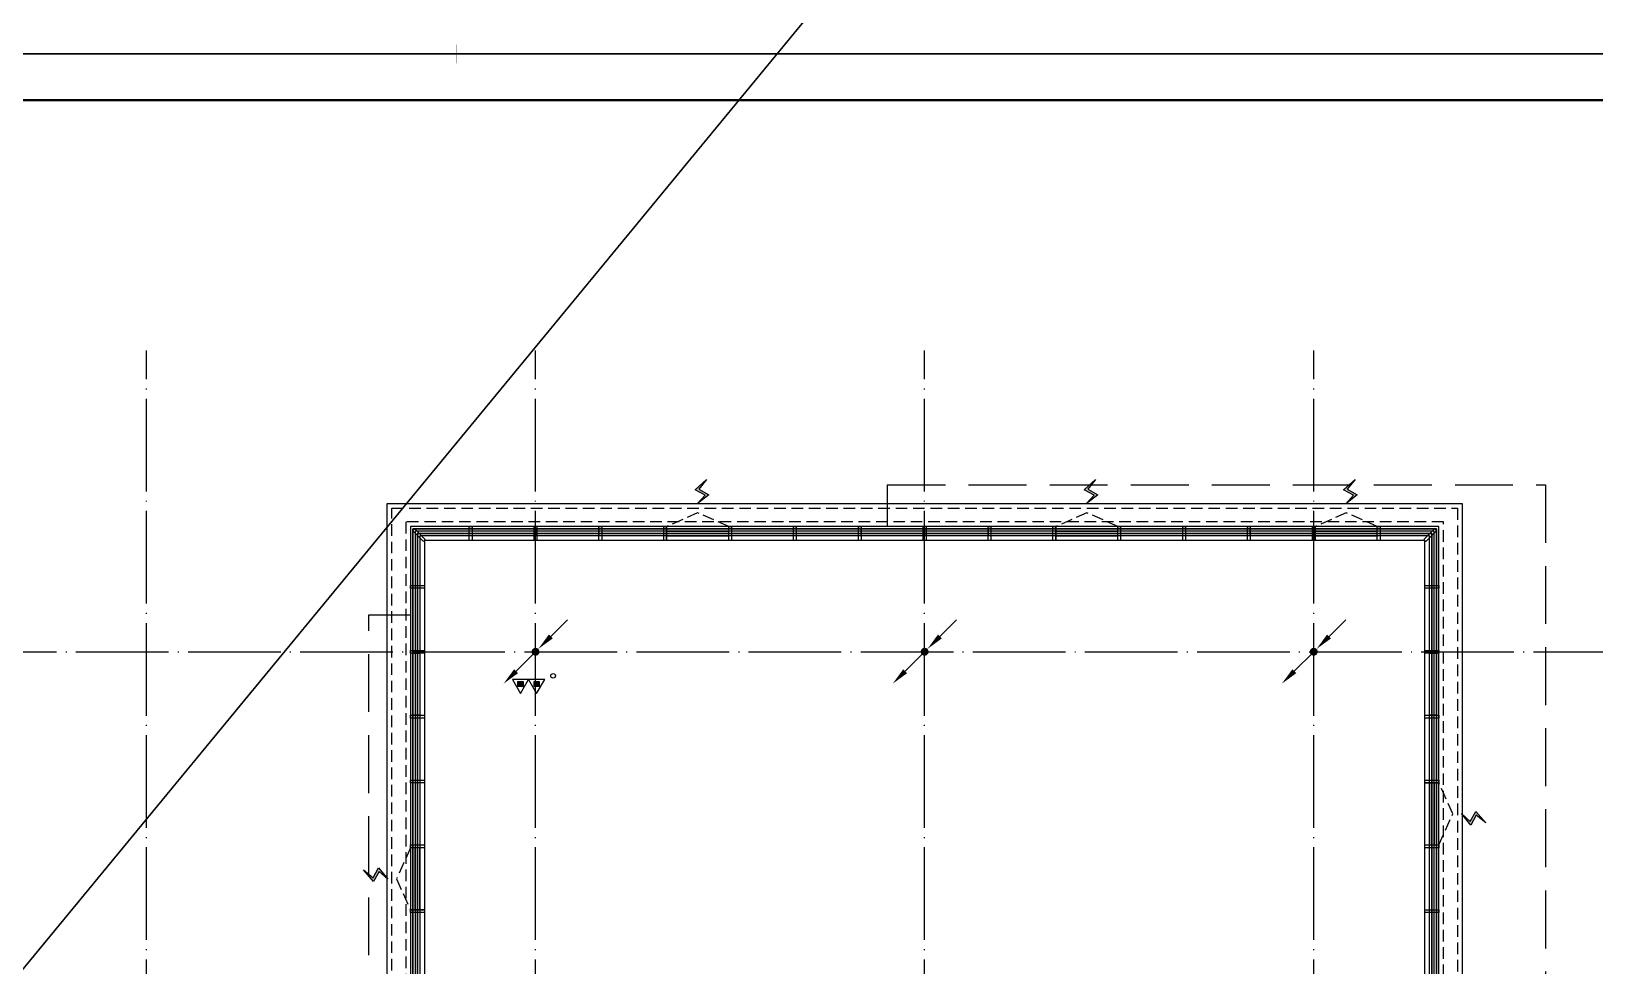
# Model space of a CAD drawing. Extents: x -292644 to 830497, y -12918 to 491457.
# Drawn here: x 14315 to 48065, y 26825 to 46989 of the extents above; entities that cross this region are included whole.
import ezdxf
from ezdxf.xclip import XClip

# ---------------------------------------------------------------- set-up
doc = ezdxf.new("R2010")
doc.units = 0
doc.header["$LTSCALE"] = 1000
doc.header["$MEASUREMENT"] = 0
for name, pattern in [('10#楼幕墙$0$DASH', [0.35, 0.25, -0.1]), ('104-10 轴网$0$DOTE', [2.4200000000000004, 2, -0.2, 0.02, -0.2]), ('CENTER2', [1.125, 0.75, -0.125, 0.125, -0.125]), ('X-104 8#10#平面_t3$0$109-34 轴网$0$L1$0$$AUDIT_BAD_LTYPE1', [0]), ('X-104 8#10#平面_t3$0$CACHE', [0.375, 0.25, -0.125]), ('X-104 8#10#平面_t3$0$DASH', [0.35, 0.25, -0.1])]:
    doc.linetypes.add(name, pattern=pattern)
doc.layers.get('0').update_dxf_attribs({"linetype": 'CONTINUOUS'})
doc.layers.get('Defpoints').update_dxf_attribs({"linetype": 'CONTINUOUS'})
doc.layers.add('10#楼幕墙$0$04-不打印_辅助线', color=165, linetype='CONTINUOUS', plot=False)
for name, color, linetype in [('10#楼幕墙$0$04-电动窗', 1, 'CONTINUOUS'), ('10#楼幕墙$0$A-C_玻璃幕墙', 140, 'CONTINUOUS'), ('10#楼幕墙$0$A-C_窗b', 191, 'CONTINUOUS'), ('104-10 轴网$0$A_AXIS-轴线', 36, '104-10 轴网$0$DOTE'), ('LWIRE', 4, 'CONTINUOUS'), ('WIRE-消防广播', 2, 'CENTER2'), ('X-104 8#10#平面_t3$0$A-O_分水线', 127, 'CONTINUOUS'), ('X-104 8#10#平面_t3$0$A-O_屋面', 201, 'CONTINUOUS'), ('X-104 8#10#平面_t3$0$A-O_散水', 134, 'CONTINUOUS'), ('X-104 8#10#平面_t3$0$A-TECH_结构', 21, 'CONTINUOUS'), ('X-104 8#10#平面_t3$0$水-消火栓', 41, 'CONTINUOUS')]:
    doc.layers.add(name, color=color, linetype=linetype)
doc.layers.add('X-104 8#10#平面_t3$0$000套内', color=226, linetype='CONTINUOUS', lineweight=30, plot=False)
doc.layers.get('X-104 8#10#平面_t3$0$A-O_分水线').off()
doc.styles.get("Standard").update_dxf_attribs({"font": 'gbenor.shx', "bigfont": 'gbcbig.shx'})

# ---------------------------------------------------------------- blocks, each defined once
blk = doc.blocks.new('图框-A1')
for points, const_width in [([(5.684341886080801e-13, 0), (841.0000000000002, 0), (841.0000000000002, 594), (5.684341886080801e-13, 594)], 0.05), ([(765.9999999999966, 584), (25.00000000000045, 584), (25.00000000000045, 10), (766.0000000000002, 10)], 0.5)]:
    blk.add_lwpolyline(points, close=True, dxfattribs=dict(const_width=const_width))
at = {"const_width": 0.05}
for points in [[(420.5000000000005, 594), (420.5000000000005, 592)], [(420.5000000000005, 0), (420.5000000000005, 2)]]:
    blk.add_lwpolyline(points, dxfattribs=at)
blk = doc.blocks.new('104-10 轴网')
at = {"layer": '104-10 轴网$0$A_AXIS-轴线', "linetype": '104-10 轴网$0$DOTE'}
for p, q in [((16799.99999999992, -6500.000000000015), (16800.00000000021, 40100.00000000004)), ((25199.99999999992, -6500.000000000015), (25200.00000000021, 40100.00000000004)), ((33599.99999999995, -6500.000000000015), (33600.00000000021, 40100.00000000004)), ((41999.99999999995, -6500.000000000015), (42000.00000000021, 40100.00000000004)), ((-6500.000000000022, 33599.99999999999), (48500.00000000018, 33600.00000000004))]:
    blk.add_line(p, q, dxfattribs=at)
at = {"layer": 'Defpoints'}
blk.add_lwpolyline([(-16049.99999999992, 45500.00000000001), (58050.00000000011, 45499.99999999999), (58050.00000000011, -11900.00000000001), (-16049.99999999998, -11899.99999999996)], close=True, dxfattribs=at)
blk = doc.blocks.new('X-104 8#10#平面_t3$0$rhyseuyi')
at = {"layer": 'X-104 8#10#平面_t3$0$A-TECH_结构', "linetype": 'X-104 8#10#平面_t3$0$109-34 轴网$0$L1$0$$AUDIT_BAD_LTYPE1'}
blk.add_lwpolyline([(22550.00000147264, 20800.18525530281), (22549.99999999172, 36250.00000000003), (44650.00000000591, 36250.00000000003), (44650.00000000267, 5750.000000011165), (33550.00000000042, 5749.999996079934), (33549.99999999956, 2800.00000587945), (27849.99999999903, 2800.000009821595), (27849.99999999989, -2650.000000044718), (-2650.000000000116, -2650.000000044733), (-2650.000000000233, 19449.99969723696), (17799.99999874334, 19450.12322490085), (17800.00000022122, 20799.81474476285)], close=True, dxfattribs=at)
blk = doc.blocks.new('10#楼幕墙$0$ii')
blk.add_lwpolyline([(-1339.999257087533, -5.379672802519053e-05), (0.0007429124671034515, -5.379672802519053e-05), (0.0007429124671034515, -150.000053796728), (-1339.999257087533, -150.000053796728)], close=True)
blk = doc.blocks.new('10#楼幕墙$0$$TCHSYS$WIN2D')
for p, q in [((-0.5, 0.5), (0.5, 0.5)), ((-0.5, 0.5), (-0.4999999999999999, -0.5)), ((0.5, 0.5), (0.4999999999999998, -0.5)), ((0.5, 0.1666666666666666), (-0.5, 0.1666666666666666)), ((0.5, -0.1666666666666667), (-0.5, -0.1666666666666667)), ((-0.4999999999999999, -0.5), (0.5, -0.5))]:
    blk.add_line(p, q)
blk = doc.blocks.new('10#楼幕墙$0$开启扇')
at = {"layer": '10#楼幕墙$0$04-电动窗'}
h = blk.add_hatch(color=1, dxfattribs=at)
h.dxf.hatch_style = 1
h.paths.add_polyline_path([(680.5562354524154, 539.9632903847669), (509.7987490945379, 728.6290481947071), (726.3024437201093, 845.9672921814199), (478.2154791858056, 1065.595502953947), (646.9190324007068, 855.8806169162563), (430.4153377751354, 738.5423729295435)])
at = {"linetype": '10#楼幕墙$0$DASH'}
blk.add_lwpolyline([(0, 49.99999999714782), (670, 349.9999999971478), (1340, 49.99999999714782)], dxfattribs=at)
at = {"layer": '10#楼幕墙$0$04-电动窗', "color": 1}
blk.add_lwpolyline([(680.5562354524154, 539.9632903847669), (509.7987490945379, 728.6290481947071), (726.3024437201093, 845.9672921814199), (478.2154791858056, 1065.595502953947), (646.9190324007068, 855.8806169162563), (430.4153377751354, 738.5423729295435), (680.5562354524154, 539.9632903847669)], close=True, dxfattribs=at)
at = {"xscale": -1340, "yscale": 300, "zscale": 1340, "rotation": 180}
blk.add_blockref('10#楼幕墙$0$$TCHSYS$WIN2D', (670, -100), dxfattribs=at)
blk = doc.blocks.new('10#楼幕墙')
at = {"layer": '10#楼幕墙$0$04-不打印_辅助线'}
for points in [[(-18549.99999999994, 46500.00000000001), (65550.00000000006, 46500.00000000001), (65550.00000000006, 105900), (-18549.99999999994, 105900)], [(-18549.99999999994, -12899.99999999999), (65550.00000000006, -12899.99999999999), (65550.00000000006, 46500.00000000001), (-18549.99999999994, 46500.00000000001)], [(22600.01556205962, 20799.99805111808), (17800.01556149623, 20799.9980511828), (17799.99999943667, 19400.00000006474), (-2599.999999999942, 19400.00000000001), (-2599.999999999942, -2599.999999999985), (27800.00000000006, -2599.999999999985), (27799.9999999994, 2800.000017646601), (33499.9999999994, 2800.000017646601), (33500.00000000006, 5800.000000000015), (44600.00000000006, 5800.000000000015), (44600.00000000006, 36200.00000000001), (22600.00000000006, 36200.00000000001)]]:
    blk.add_lwpolyline(points, close=True, dxfattribs=at)
at = {"layer": '10#楼幕墙$0$A-C_玻璃幕墙'}
for points in [[(31395.44511856277, 4100.000000000015), (33600.00000000006, 4100.000000000015), (33600.00000000006, 5700.000000000015), (44700.00000000006, 5700.000000000015), (44700.00000000006, 36300.00000000001), (22500.00000000006, 36300.00000000001), (22500.00000000006, 19500.00000000001), (22369.99999999959, 19500.00000000001)], [(32530.00000188575, 4150.000000000015), (33550.00000000006, 4150.000000000015), (33550.00000000006, 5750.000000000015), (44650.00000000006, 5750.000000000015), (44650.00000000006, 36250.00000000001), (22550.00000000006, 36250.00000000001), (22550.00000000006, 19450.00000000001), (22429.99999999959, 19450.00000000001)], [(32470.00000188575, 4400.000000000015), (33300.00000000006, 4400.000000000015), (33300.00000000006, 6000.000000000015), (44400.00000000006, 6000.000000000015), (44400.00000000006, 36000.00000000001), (22800.00000000006, 36000.00000000001), (22800.00000000006, 19200.00000000001), (22369.99999999959, 19200.00000000001)], [(32530.00000188575, 4300.000000000015), (33400.00000000006, 4300.000000000015), (33400.00000000006, 5900.000000000015), (44500.00000000006, 5900.000000000015), (44500.00000000006, 36100.00000000001), (22700.00000000006, 36100.00000000001), (22700.00000000006, 19300.00000000001), (22429.99999999959, 19300.00000000001)]]:
    blk.add_lwpolyline(points, dxfattribs=at)
for points in [[(22550.00000000006, 36207.57359312878), (22592.42640687129, 36249.99999999996), (22821.21320343565, 36021.2132034356), (22778.78679656447, 35978.78679656443)], [(23769.99999999983, 36299.99999999024), (23829.99999999983, 36299.99999999024), (23829.99999999983, 35999.99999999), (23769.99999999983, 35999.99999999)], [(25169.99999999983, 36299.99999999024), (25229.99999999983, 36299.99999999024), (25229.99999999983, 35999.99999999), (25169.99999999983, 35999.99999999)], [(26569.99999999983, 36299.99999999024), (26629.99999999983, 36299.99999999024), (26629.99999999983, 35999.99999999), (26569.99999999983, 35999.99999999)], [(27969.99999999983, 36299.99999999024), (28029.99999999983, 36299.99999999024), (28029.99999999983, 35999.99999999), (27969.99999999983, 35999.99999999)], [(29369.99999999983, 36299.99999999024), (29429.99999999983, 36299.99999999024), (29429.99999999983, 35999.99999999), (29369.99999999983, 35999.99999999)], [(30769.99999999983, 36299.99999999024), (30829.99999999983, 36299.99999999024), (30829.99999999983, 35999.99999999), (30769.99999999983, 35999.99999999)], [(32169.99999999983, 36299.99999999024), (32229.99999999983, 36299.99999999024), (32229.99999999983, 35999.99999999), (32169.99999999983, 35999.99999999)], [(33569.99999999983, 36299.99999999024), (33629.99999999983, 36299.99999999024), (33629.99999999983, 35999.99999999), (33569.99999999983, 35999.99999999)], [(34969.99999999983, 36299.99999999024), (35029.99999999983, 36299.99999999024), (35029.99999999983, 35999.99999999), (34969.99999999983, 35999.99999999)], [(36369.99999999983, 36299.99999999024), (36429.99999999983, 36299.99999999024), (36429.99999999983, 35999.99999999), (36369.99999999983, 35999.99999999)], [(37769.99999999983, 36299.99999999024), (37829.99999999983, 36299.99999999024), (37829.99999999983, 35999.99999999), (37769.99999999983, 35999.99999999)], [(39169.99999999983, 36299.99999999024), (39229.99999999983, 36299.99999999024), (39229.99999999983, 35999.99999999), (39169.99999999983, 35999.99999999)], [(40569.99999999983, 36299.99999999024), (40629.99999999983, 36299.99999999024), (40629.99999999983, 35999.99999999), (40569.99999999983, 35999.99999999)], [(41969.99999999983, 36299.99999999024), (42029.99999999983, 36299.99999999024), (42029.99999999983, 35999.99999999), (41969.99999999983, 35999.99999999)], [(43369.99999999983, 36299.99999999024), (43429.99999999983, 36299.99999999024), (43429.99999999983, 35999.99999999), (43369.99999999983, 35999.99999999)], [(44378.78679656441, 36021.2132034356), (44421.21320343565, 35978.78679656443), (44650.00000000006, 36207.57359312884), (44607.57359312888, 36250.00000000001)], [(22800.00000000309, 35029.99999968895), (22800.00000000309, 34969.99999968895), (22500.00000000262, 34969.99999968895), (22500.00000000262, 35029.99999968895)], [(44700.00000000285, 35029.99999999361), (44700.00000000285, 34969.99999999361), (44400.00000000285, 34969.99999999361), (44400.00000000285, 35029.99999999361)], [(22800.00000000309, 33629.99999968895), (22800.00000000309, 33569.99999968895), (22500.00000000262, 33569.99999968895), (22500.00000000262, 33629.99999968895)], [(44700.00000000285, 33629.99999999361), (44700.00000000285, 33569.99999999361), (44400.00000000285, 33569.99999999361), (44400.00000000285, 33629.99999999361)], [(22800.00000000309, 32229.99999968895), (22800.00000000309, 32169.99999968895), (22500.00000000262, 32169.99999968895), (22500.00000000262, 32229.99999968895)], [(44700.00000000285, 32229.99999999361), (44700.00000000285, 32169.99999999361), (44400.00000000285, 32169.99999999361), (44400.00000000285, 32229.99999999361)], [(22800.00000000309, 30829.99999968895), (22800.00000000309, 30769.99999968895), (22500.00000000262, 30769.99999968895), (22500.00000000262, 30829.99999968895)], [(44700.00000000285, 30829.99999999361), (44700.00000000285, 30769.99999999361), (44400.00000000285, 30769.99999999361), (44400.00000000285, 30829.99999999361)], [(22800.00000000309, 29429.99999968895), (22800.00000000309, 29369.99999968895), (22500.00000000262, 29369.99999968895), (22500.00000000262, 29429.99999968895)], [(44700.00000000285, 29429.99999999361), (44700.00000000285, 29369.99999999361), (44400.00000000285, 29369.99999999361), (44400.00000000285, 29429.99999999361)], [(22800.00000000309, 28029.99999968895), (22800.00000000309, 27969.99999968895), (22500.00000000262, 27969.99999968895), (22500.00000000262, 28029.99999968895)], [(44700.00000000285, 28029.99999999361), (44700.00000000285, 27969.99999999361), (44400.00000000285, 27969.99999999361), (44400.00000000285, 28029.99999999361)]]:
    blk.add_lwpolyline(points, close=True, dxfattribs=at)
at = {"layer": '10#楼幕墙$0$A-C_玻璃幕墙', "xscale": -1}
for p in [(29370.00000000285, 36249.99999998325), (43369.99999999983, 36249.99999999)]:
    blk.add_blockref('10#楼幕墙$0$开启扇', p, dxfattribs=at)
at = {"layer": '10#楼幕墙$0$A-C_玻璃幕墙'}
for p in [(26570.00000000006, 36249.99999999699), (33570.00000000006, 36249.99999999675), (34970.00000000006, 36249.99999999675), (41970.00000000006, 36249.99999999699)]:
    blk.add_blockref('10#楼幕墙$0$ii', p, dxfattribs=at)
for p, rotation in [((22549.99995554198, 33569.9999999935), 90), ((44650.00000000239, 32229.99999999326), 270)]:
    blk.add_blockref('10#楼幕墙$0$ii', p, dxfattribs=dict(at, rotation=rotation))
at = {"layer": '10#楼幕墙$0$A-C_玻璃幕墙', "xscale": -1}
for p, rotation in [((44650.00000000309, 29429.99999999361), 270), ((22549.99986788287, 29369.99999968895), 90)]:
    blk.add_blockref('10#楼幕墙$0$开启扇', p, dxfattribs=dict(at, rotation=rotation))
at = {"layer": '10#楼幕墙$0$A-C_窗b', "color": 4, "xscale": -1}
blk.add_blockref('10#楼幕墙$0$开启扇', (37769.99999999983, 36249.99999999), dxfattribs=at)
blk = doc.blocks.new('X-104 8#10#平面_t3$0$$TWTSYS$00000546')
h = blk.add_hatch()
h.set_pattern_fill('ANSI31', color=256, scale=200, style=0)
h.set_pattern_definition([(45, (-38543.80223862439, -6670.830405693208), (-17.67766952966369, 17.67766952966369), [])])
h.paths.add_polyline_path([(-64.92232553117356, 173.7449990885525), (64.922325531159, 173.7449990885525), (64.922325531159, 43.90034802621994), (-64.92232553117356, 43.90034802621994)])
for points in [[(0, 343.6163707387423), (-198.3870041439732, 0), (198.3870041439732, 0)], [(-64.92232553117356, 173.7449990885525), (64.922325531159, 173.7449990885525), (64.922325531159, 43.90034802621994), (-64.92232553117356, 43.90034802621994)]]:
    blk.add_lwpolyline(points, close=True)
blk = doc.blocks.new('X-104 8#10#平面_t3$0$A$C46662BA1')
at = {"layer": 'X-104 8#10#平面_t3$0$水-消火栓'}
blk.add_circle((25579.99999999923, 33080.02258596486), 50, dxfattribs=at)
at = {"layer": 'X-104 8#10#平面_t3$0$水-消火栓', "xscale": 0.88, "yscale": 0.88, "zscale": 0.88, "rotation": 179.9999999999992}
for p in [(24875.419436352, 33000.0000000004), (25224.58056364548, 33000.0000000004)]:
    blk.add_blockref('X-104 8#10#平面_t3$0$$TWTSYS$00000546', p, dxfattribs=at)
blk = doc.blocks.new('X-104 8#10#平面_t3')
at = {"linetype": 'X-104 8#10#平面_t3$0$109-34 轴网$0$L1$0$$AUDIT_BAD_LTYPE1'}
for points in [[(65550, 105900), (65550, 46500.00000000003), (-18550.00000000001, 46500.00000000006), (-18550.00000000001, 105900)], [(65550, 46500.00000000003), (65550, -12899.99999999997), (-18550.00000000001, -12899.99999999994), (-18550.00000000001, 46500.00000000003)]]:
    blk.add_lwpolyline(points, close=True, dxfattribs=at)
at = {"layer": 'X-104 8#10#平面_t3$0$000套内'}
blk.add_lwpolyline([(43100.00000000009, 5849.999999993306), (33700.00000000142, 5849.99999999319), (33700.00000000142, 8749.999986049603), (33700.00000000323, 8750.000007879164), (33700.00000000323, 11550.00000787919), (32049.99997657166, 11550.00000787919), (32049.99997657166, 20900.00000749383), (24949.99997658595, 20900.0000074938), (24949.99997658595, 19599.50596968649), (22649.99972441258, 19599.50596968649), (22649.9999968946, 36149.99999999671), (44550.00000000274, 36149.99999999671), (44550.00000000271, 25299.99999999642), (43499.99999987498, 25300.00000000329), (43499.99999987522, 23799.99999999267), (44550.00000000276, 23799.99999999366), (44550.00000000279, 8400.000000000058), (43100.00000000008, 8400), (43100.00000000009, 5849.999999993306)], dxfattribs=at)
at = {"layer": 'X-104 8#10#平面_t3$0$A-O_屋面', "linetype": 'X-104 8#10#平面_t3$0$DASH', "ltscale": 5}
for points in [[(32800.00000000629, 36299.99999999671), (32800.00000000629, 37199.99997217814), (47000.00000000341, 37199.99997217816), (47000.00000000341, 21799.99997209321), (47000.00000000411, 21799.99997209321), (47000.00000000411, 15999.99997209312), (45599.99999997539, 15999.99997209309), (45599.99999997524, 4799.999972060032), (34400.00000000006, 4799.99997209321), (34400.00000000006, 3399.99997209321), (28800.00000000386, 3399.99997209321), (28800.00000000386, -3600.00002790679), (17600.00000000386, -3600.00002790679), (17600.00000000386, -5000.00002790679), (-799.9999999961328, -5000.000027906673), (-799.9999999961074, -2700.000000006257)], [(14600.00000000398, 19499.50596179618), (14600.00000000398, 21799.99997209321), (21600.00000000398, 21799.99997209309), (21600.00000000398, 34399.99997209321), (22499.99996927434, 34399.99997694461)]]:
    blk.add_lwpolyline(points, dxfattribs=at)
at = {"layer": 'X-104 8#10#平面_t3$0$A-O_散水'}
blk.add_lwpolyline([(33600.0000001908, 4100.000000000015), (33600.00000002448, 5700.000000037515), (44700.00000000286, 5700.000000038184), (44700.00000000609, 36300.00000004479), (22499.99999999676, 36300.00000004479), (22499.99999999918, 23899.50596181289), (21999.99999999918, 23899.50596181108), (21999.99999999666, 36800.00000004479), (45200.00000000615, 36800.00000004479), (45200.0000000028, 5200.000000038242), (34100.00000002448, 5200.000000037544), (34100.0000002274, 3599.999972093268), (33600.00000020299, 3599.999972093152)], dxfattribs=at)
at = {"layer": 'X-104 8#10#平面_t3$0$A-O_散水', "linetype": 'X-104 8#10#平面_t3$0$CACHE'}
blk.add_lwpolyline([(34000.0000002152, 3700.000000000014), (33700.0000002152, 3699.999999999955), (33700.00000002449, 5600.000000037544), (44800.00000000284, 5600.000000038213), (44800.00000000609, 36400.00000004479), (22399.99999999675, 36400.00000004479), (22399.99999999916, 19600.00000004586), (22099.99999999916, 19600.00000004447), (22099.99999999668, 36700.00000004479), (45100.00000000615, 36700.00000004479), (45100.0000000028, 5300.000000038213), (34000.00000002448, 5300.000000037544)], close=True, dxfattribs=at)
at = {"linetype": 'X-104 8#10#平面_t3$0$109-34 轴网$0$L1$0$$AUDIT_BAD_LTYPE1'}
ref = blk.add_blockref('10#楼幕墙', (0, 0), dxfattribs=at)
XClip(ref).set_block_clipping_path([(-18549.99999999996, -12899.99999999999), (65550.00000000006, 343500.0000000001)])
at = {"xscale": 100, "yscale": 100, "zscale": 100}
for p in [(-18550.00000000001, 46500.00000000006), (-18550.00000000001, -12899.99999999994)]:
    blk.add_blockref('图框-A1', p, dxfattribs=at)
at = {"linetype": 'X-104 8#10#平面_t3$0$109-34 轴网$0$L1$0$$AUDIT_BAD_LTYPE1'}
ref = blk.add_blockref('104-10 轴网', (0, -2.91038304567337e-11), dxfattribs=at)
XClip(ref).set_block_clipping_path([(-16049.999999999975, -11899.999999999955), (58049.99999999998, 45500.000000000044)])
at = {"layer": 'X-104 8#10#平面_t3$0$A-O_分水线', "linetype": 'X-104 8#10#平面_t3$0$109-34 轴网$0$L1$0$$AUDIT_BAD_LTYPE1'}
blk.add_blockref('X-104 8#10#平面_t3$0$A$C46662BA1', (0, -2.91038304567337e-11), dxfattribs=at)
at = {"layer": 'X-104 8#10#平面_t3$0$A-TECH_结构', "linetype": 'X-104 8#10#平面_t3$0$109-34 轴网$0$L1$0$$AUDIT_BAD_LTYPE1'}
blk.add_blockref('X-104 8#10#平面_t3$0$rhyseuyi', (5.820766091346741e-11, -1.164153218269348e-10), dxfattribs=at)
blk = doc.blocks.new('$TelecSys$00000080')
for p, q in [((-0.7000000000007276, -0.7000000000007276), (0, 0)), ((0.1041666666678793, 0.1041666666660603), (0.1041666666678793, 0.1041666666660603)), ((-0.1041666666678793, -0.1041666666660603), (-0.1041666666678793, -0.1041666666660603))]:
    blk.add_line(p, q)
at = {"const_width": 0.1425}
blk.add_lwpolyline([(0.07125000000087311, 0, 1), (-0.07125000000087311, 0, 1)], format="xyb", close=True, dxfattribs=at)
blk.add_solid([(-0.6300000000010186, -0.7700000000004366), (-0.7700000000004366, -0.6299999999991996), (-1.150000000001455, -1.149999999999636)])
at = {"width": 0.8, "flags": 9}
blk.add_attdef('A', (0, 0), '', height=2e-05, rotation=180, dxfattribs=at)
blk = doc.blocks.new('$TelecSys$00000078')
for p, q in [((1.150000000001455, 1.149999999999636), (0.5499999999992724, 0.5499999999992724)), ((0.1041666666678793, 0.1041666666660603), (0.1041666666678793, 0.1041666666660603)), ((-0.1041666666678793, -0.1041666666660603), (-0.1041666666678793, -0.1041666666660603))]:
    blk.add_line(p, q)
at = {"const_width": 0.1425}
blk.add_lwpolyline([(-0.07125000000087311, 0, 1), (0.07125000000087311, 0, 1)], format="xyb", close=True, dxfattribs=at)
blk.add_solid([(0.6199999999989814, 0.4799999999995634), (0.4799999999995634, 0.6200000000008004), (0.09999999999854481, 0.1000000000003638)])
at = {"width": 0.8, "flags": 9}
blk.add_attdef('A', (0, 0), '', height=2e-05, dxfattribs=at)

msp = doc.modelspace()

# ---------------------------------------------------------------- linework, layer by layer
at = {"layer": 'WIRE-消防广播', "linetype": 'CENTER2', "const_width": 35}
msp.add_lwpolyline([(-18549.99999999994, -12900.00000000002), (177306.9507218333, 224700)], dxfattribs=at)

# ---------------------------------------------------------------- block references
msp.add_blockref('X-104 8#10#平面_t3', (0, 0))
at = {"layer": 'LWIRE', "xscale": 600, "yscale": 600, "zscale": 600}
for name, p in [('$TelecSys$00000078', (25200.00000000079, 33600.00000000003)), ('$TelecSys$00000078', (33600.00000000081, 33600.00000000001)), ('$TelecSys$00000078', (42000.00000000088, 33600.00000000001)), ('$TelecSys$00000080', (25200.00000000079, 33600.00000000003)), ('$TelecSys$00000080', (33600.00000000078, 33599.99999999997)), ('$TelecSys$00000080', (42000.00000000078, 33599.99999999991))]:
    msp.add_blockref(name, p, dxfattribs=at)

doc.saveas('drawing.dxf')
